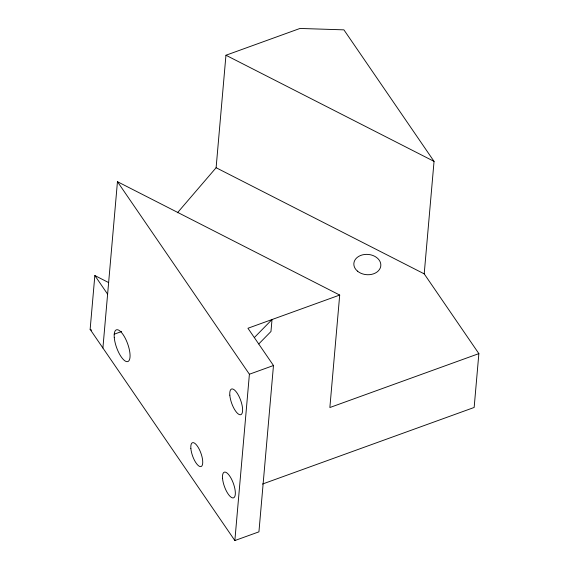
<?xml version="1.0" encoding="UTF-8"?>
<svg xmlns="http://www.w3.org/2000/svg" width="569" height="569" viewBox="0 0 569 569"><rect width="100%" height="100%" fill="white"/><g stroke="black" fill="none" stroke-linecap="round" stroke-linejoin="round"><path stroke-width="0.85" d="M424.204 273.853L434.047 161.383L343.911 29.851L299.998 28.45L225.95 55.243L216.113 167.72L424.204 273.853L478.863 353.619L329.864 407.525L339.7 295.055L247.942 328.256L273.476 365.518L258.931 531.837L234.855 540.55L90.137 329.38L94.845 275.538L108.693 282.601M102.904 348.015L117.456 181.696L339.7 295.055M234.855 540.55L249.4 374.231L117.456 181.696M478.863 353.619L474.155 407.461L262.465 484.055M177.443 212.785L216.113 167.72M254.329 337.566L272.018 319.543L270.972 331.507L258.767 343.939M114.234 334.188L121.645 331.507M249.4 374.231L273.476 365.518M225.95 55.243L434.047 161.383M90.137 329.38L91.673 330.169M94.845 275.538L107.612 294.173M190.857 448.429A12.674 4.396 70.1 0 0 200.444 466.63A12.674 4.396 70.1 0 0 199.008 448.813A12.674 4.396 70.1 0 0 190.857 448.429M229.819 395.156A13.649 4.737 70.1 0 0 240.146 414.765A13.649 4.737 70.1 0 0 238.596 395.576A13.649 4.737 70.1 0 0 229.819 395.156M222.543 478.323A13.649 4.737 70.1 0 0 232.87 497.932A13.649 4.737 70.1 0 0 231.32 478.735A13.649 4.737 70.1 0 0 222.543 478.323M114.255 337.453A16.864 5.846 70.1 0 0 127.015 361.671A16.864 5.846 70.1 0 0 125.102 337.965A16.864 5.846 70.1 0 0 114.255 337.453M357.453 271.114A13.528 10.164 5 0 0 380.248 268.027A13.528 10.164 5 0 0 364.316 254.514A13.528 10.164 5 0 0 357.453 271.114"/></g></svg>
